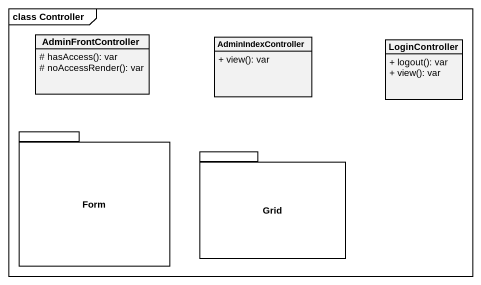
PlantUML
@startuml
mainframe class Controller
hide circle
hide empty members
skinparam classAttributeIconSize 0
class AdminFrontController {
  # hasAccess(): var
  # noAccessRender(): var
}
class AdminIndexController {
  + view(): var
}
class LoginController {
  + logout(): var
  + view(): var
}
package Form {
}
package Grid {
}
@enduml
